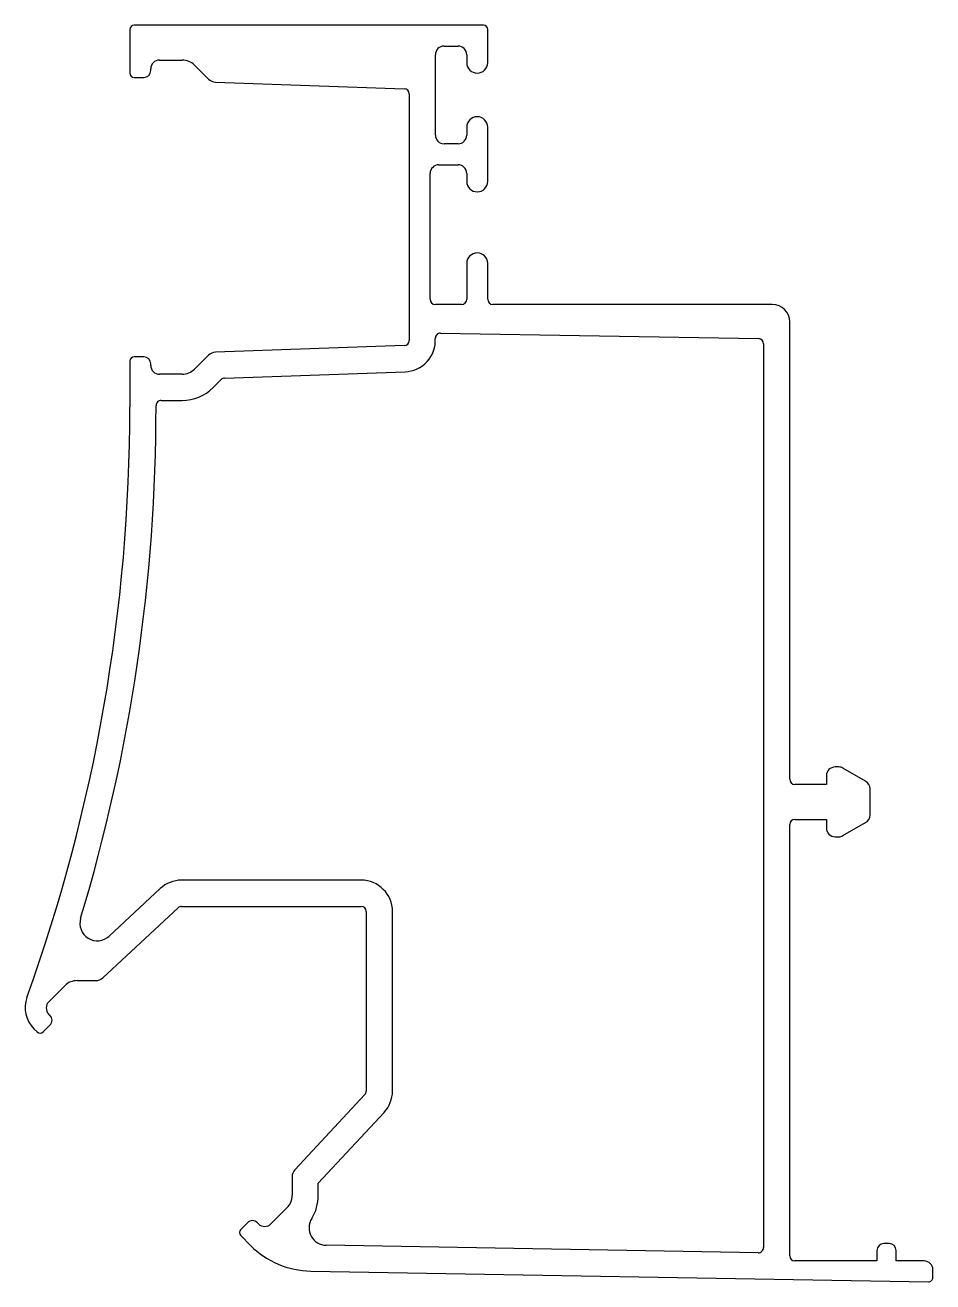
# Model space of a CAD drawing. Extents: x 4.7 to 56.7, y 3.1 to 75.1.
import ezdxf

# ---------------------------------------------------------------- set-up
doc = ezdxf.new("R2010")
doc.units = 0
doc.layers.get('0').update_dxf_attribs({"linetype": 'CONTINUOUS'})

msp = doc.modelspace()

# ---------------------------------------------------------------- linework, layer by layer
for p, q in [((30.976, 75.084), (10.976, 75.084)), ((10.726, 74.834), (10.726, 72.334)), ((31.226, 72.934), (31.226, 74.834)), ((28.726, 73.884), (29.526, 73.884)), ((12.426, 73.084), (13.726, 73.084)), ((14.433, 72.791), (15.228, 71.997)), ((28.226, 68.784), (28.226, 73.384)), ((30.026, 73.384), (30.026, 72.934)), ((10.976, 72.084), (11.526, 72.084)), ((11.926, 72.484), (11.926, 72.584)), ((15.631, 71.821), (26.437, 71.444)), ((26.726, 71.144), (26.726, 57.024)), ((30.026, 69.234), (30.026, 68.784)), ((31.226, 66.134), (31.226, 69.234)), ((29.526, 68.284), (28.726, 68.284)), ((28.426, 67.084), (29.526, 67.084)), ((27.926, 59.384), (27.926, 66.584)), ((30.026, 66.584), (30.026, 66.134)), ((30.026, 61.434), (30.026, 59.384)), ((31.226, 59.384), (31.226, 61.434)), ((29.726, 59.084), (28.226, 59.084)), ((47.526, 59.084), (31.526, 59.084)), ((48.526, 31.884), (48.526, 58.084)), ((28.528, 57.442), (46.731, 57.125)), ((15.228, 56.171), (14.433, 55.377)), ((26.437, 56.724), (15.631, 56.346)), ((47.026, 56.825), (47.026, 5.055)), ((10.726, 55.834), (10.726, 53.216)), ((11.526, 56.084), (10.976, 56.084)), ((11.926, 55.584), (11.926, 55.684)), ((13.726, 55.084), (12.426, 55.084)), ((15.494, 54.316), (15.954, 54.776)), ((16.156, 54.864), (26.489, 55.225)), ((12.526, 53.584), (13.726, 53.584)), ((51.326, 32.584), (51.126, 32.584)), ((52.876, 31.766), (51.576, 32.517)), ((50.626, 32.084), (50.626, 31.584)), ((50.626, 31.584), (48.826, 31.584)), ((53.126, 29.834), (53.126, 31.333)), ((48.826, 29.584), (50.626, 29.584)), ((50.626, 29.584), (50.626, 29.084)), ((48.526, 4.584), (48.526, 29.284)), ((51.576, 28.651), (52.876, 29.401)), ((51.126, 28.584), (51.326, 28.584)), ((23.972, 26.101), (13.691, 26.101)), ((12.463, 25.617), (9.545, 22.896)), ((9.184, 20.509), (13.486, 24.52)), ((13.691, 24.601), (23.972, 24.601)), ((24.272, 24.301), (24.272, 14.019)), ((25.772, 14.019), (25.772, 24.301)), ((7.705, 20.347), (8.775, 20.347)), ((6.079, 19.135), (6.998, 20.054)), ((6.15, 18.357), (6.079, 18.428)), ((5.231, 17.58), (5.407, 17.403)), ((5.761, 17.403), (6.15, 17.792)), ((24.192, 13.814), (20.18, 9.512)), ((21.519, 8.749), (25.289, 12.791)), ((20.019, 9.103), (20.019, 8.034)), ((21.519, 8.034), (21.519, 8.749)), ((19.726, 7.327), (18.807, 6.407)), ((17.464, 6.478), (17.075, 6.089)), ((18.1, 6.407), (18.029, 6.478)), ((17.075, 5.736), (17.641, 5.17)), ((46.721, 4.755), (21.975, 5.187)), ((54.226, 5.284), (53.926, 5.284)), ((53.526, 4.884), (53.526, 4.284)), ((54.626, 4.284), (54.626, 4.884)), ((21.089, 3.706), (56.472, 3.088)), ((53.526, 4.284), (48.826, 4.284)), ((56.226, 4.284), (54.626, 4.284)), ((56.726, 3.338), (56.726, 3.784))]:
    msp.add_line(p, q)
for centre, radius, start, end in [((10.976, 74.834), 0.25, 90, 180), ((30.976, 74.834), 0.25, 0, 90), ((28.726, 73.384), 0.5, 90, 180), ((29.526, 73.384), 0.5, 0, 90), ((12.426, 72.584), 0.5, 90, 180), ((13.726, 72.084), 1, 45, 90), ((30.626, 72.934), 0.6, 180, 0), ((10.976, 72.334), 0.25, 180, 270), ((11.526, 72.484), 0.4, 270, 0), ((15.652, 72.421), 0.6, 225, 268), ((26.426, 71.144), 0.3, 360, 88), ((30.626, 69.234), 0.6, 0, 180), ((28.726, 68.784), 0.5, 180, 270), ((29.526, 68.784), 0.5, 270, 0), ((28.426, 66.584), 0.5, 90, 180), ((29.526, 66.584), 0.5, 0, 90), ((30.626, 66.134), 0.6, 180, 0), ((30.626, 61.434), 0.6, 0, 180), ((28.226, 59.384), 0.3, 180, 270), ((29.726, 59.384), 0.3, 270, 0), ((31.526, 59.384), 0.3, 180, 270), ((47.526, 58.084), 1, 0, 90), ((26.426, 57.024), 0.3, 272, 0), ((26.426, 57.024), 1.8, 272, 3.24629), ((28.523, 57.143), 0.3, 89, 183.24629), ((46.726, 56.825), 0.3, 360, 89), ((15.652, 55.747), 0.6, 92, 135), ((10.976, 55.834), 0.25, 90, 180), ((11.526, 55.684), 0.4, 0, 90), ((12.426, 55.584), 0.5, 180, 270), ((13.726, 56.084), 1, 270, 315), ((16.166, 54.564), 0.3, 92, 135), ((13.726, 56.084), 2.5, 270, 315), ((-89.274, 53.216), 101.5, 343.22141, 0.0382), ((12.526, 53.284), 0.3, 90, 180.0382), ((-89.274, 53.216), 100, 340.22282, 0), ((51.126, 32.084), 0.5, 90, 180), ((51.326, 32.084), 0.5, 60, 90), ((48.826, 31.884), 0.3, 180, 270), ((52.626, 31.333), 0.5, 0, 60), ((48.826, 29.284), 0.3, 90, 180), ((52.626, 29.834), 0.5, 300, 360), ((51.126, 29.084), 0.5, 180, 270), ((51.326, 29.084), 0.5, 270, 300), ((13.691, 24.301), 1.8, 90, 133), ((23.972, 24.301), 1.8, 0, 90), ((13.691, 24.301), 0.3, 90, 133), ((23.972, 24.301), 0.3, 0, 90), ((8.863, 23.627), 1, 163.22141, 313), ((7.705, 19.347), 1, 90, 135), ((8.775, 20.947), 0.6, 270, 313), ((6.448, 18.797), 1.722, 160.22282, 225), ((6.433, 18.782), 0.5, 135, 225), ((5.867, 18.075), 0.4, 315, 45), ((5.584, 17.58), 0.25, 225, 315), ((23.972, 14.019), 0.3, 317, 0), ((23.972, 14.019), 1.8, 317, 360), ((20.619, 9.103), 0.6, 137, 180), ((19.019, 8.034), 1, 315, 0), ((19.019, 8.034), 2.5, 328.15417, 0), ((17.746, 6.195), 0.4, 45, 135), ((21.992, 6.187), 1, 148.15417, 269), ((17.251, 5.912), 0.25, 135, 225), ((18.453, 6.761), 0.5, 225, 315), ((21.176, 8.705), 5, 225, 269), ((46.726, 5.055), 0.3, 269, 0), ((53.926, 4.884), 0.4, 90, 180), ((54.226, 4.884), 0.4, 0, 90), ((48.826, 4.584), 0.3, 180, 270), ((56.226, 3.784), 0.5, 0, 90), ((56.476, 3.338), 0.25, 269, 360)]:
    msp.add_arc(centre, radius, start, end)

doc.saveas('drawing.dxf')
